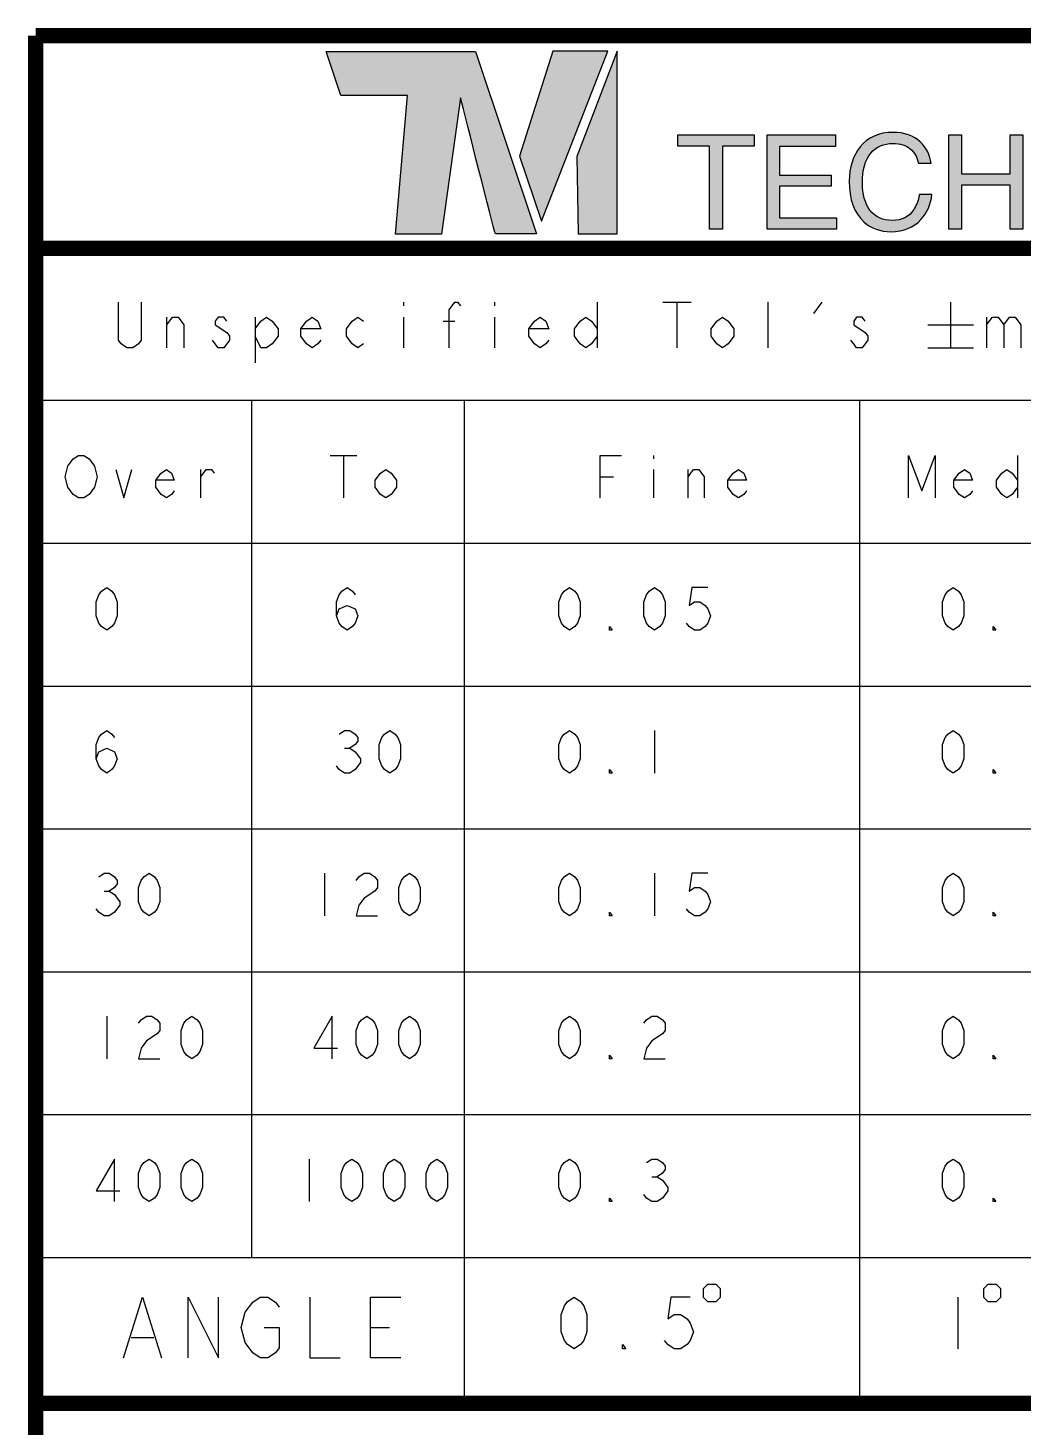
# Model space of a CAD drawing. Header units: millimetres. Extents: x 0 to 1173, y -4 to 841.
# Drawn here: x 989.32 to 1022.08, y 34.46 to 80.53 of the extents above; entities that cross this region are included whole.
import ezdxf

# ---------------------------------------------------------------- set-up
doc = ezdxf.new("R2010")
doc.units = ezdxf.units.MM
doc.header["$LTSCALE"] = 65.395
doc.layers.get('0').update_dxf_attribs({"linetype": 'CONTINUOUS'})

msp = doc.modelspace()

# ---------------------------------------------------------------- hatches: boundary and pattern name
at = {"linetype": 'Continuous'}
h = msp.add_hatch(color=7, dxfattribs=at)
edge = h.paths.add_edge_path()
edge.add_spline(control_points=[(1004.0444, 79.748), (1004.0444, 79.748), (1001.9001, 79.748), (1001.9001, 79.748), (1001.9001, 79.748), (999.1235, 79.748), (999.1235, 79.748), (999.1235, 79.748), (999.6104, 78.3056), (999.6104, 78.3056), (999.6104, 78.3056), (1001.7996, 78.3056), (1001.7996, 78.3056), (1001.7996, 78.3056), (1001.4108, 73.7472), (1001.4108, 73.7472), (1001.4108, 73.7472), (1002.916, 73.7472), (1002.916, 73.7472), (1002.916, 73.7472), (1003.5449, 78.223), (1003.5449, 78.223), (1003.7222, 77.5579), (1004.5968, 74.0537), (1004.6928, 73.7534), (1004.6928, 73.7534), (1006.0447, 73.7534), (1006.0447, 73.7534), (1006.0447, 73.7534), (1006.0489, 73.7534), (1006.0489, 73.7534), (1006.0489, 73.7534), (1004.0444, 79.748), (1004.0444, 79.748)], knot_values=[0, 0, 0, 0, 1, 1, 1, 2, 2, 2, 3, 3, 3, 4, 4, 4, 5, 5, 5, 6, 6, 6, 7, 7, 7, 8, 8, 8, 9, 9, 9, 10, 10, 10, 11, 11, 11, 11], degree=3, periodic=0)
edge = h.paths.add_edge_path()
edge.add_spline(control_points=[(1018.6684, 76.7804), (1018.8824, 76.5736), (1019.0014, 76.3387), (1019.025, 76.0756), (1019.025, 76.0756), (1018.6156, 76.0756), (1018.6156, 76.0756), (1018.57, 76.2754), (1018.4791, 76.4336), (1018.343, 76.5504), (1018.2069, 76.6672), (1018.0159, 76.7256), (1017.7701, 76.7256), (1017.4702, 76.7256), (1017.2281, 76.6183), (1017.0436, 76.4034), (1016.8591, 76.1889), (1016.767, 75.8597), (1016.767, 75.4161), (1016.767, 75.0528), (1016.8502, 74.7583), (1017.0167, 74.5323), (1017.1832, 74.3061), (1017.4317, 74.1932), (1017.762, 74.1932), (1018.066, 74.1932), (1018.2976, 74.3121), (1018.4564, 74.5499), (1018.5409, 74.6751), (1018.6036, 74.8397), (1018.6451, 75.0437), (1018.6451, 75.0437), (1019.0545, 75.0437), (1019.0545, 75.0437), (1019.0183, 74.7173), (1018.8987, 74.4437), (1018.6958, 74.2228), (1018.4524, 73.9569), (1018.1243, 73.8239), (1017.7112, 73.8239), (1017.3551, 73.8239), (1017.0561, 73.933), (1016.8141, 74.1512), (1016.4956, 74.4398), (1016.3365, 74.8854), (1016.3365, 75.4879), (1016.3365, 75.9455), (1016.4561, 76.3206), (1016.6952, 76.6134), (1016.9539, 76.9315), (1017.3106, 77.0906), (1017.7652, 77.0906), (1018.1531, 77.0906), (1018.4542, 76.9872), (1018.6684, 76.7804)], knot_values=[0, 0, 0, 0, 1, 1, 1, 2, 2, 2, 3, 3, 3, 4, 4, 4, 5, 5, 5, 6, 6, 6, 7, 7, 7, 8, 8, 8, 9, 9, 9, 10, 10, 10, 11, 11, 11, 12, 12, 12, 13, 13, 13, 14, 14, 14, 15, 15, 15, 16, 16, 16, 17, 17, 17, 18, 18, 18, 18], degree=3, periodic=0)
edge = h.paths.add_edge_path()
edge.add_spline(control_points=[(1022.7074, 77.0062), (1022.7074, 77.0062), (1023.309, 77.0062), (1023.309, 77.0062), (1023.309, 77.0062), (1024.2004, 74.3853), (1024.2004, 74.3853), (1024.2004, 74.3853), (1025.0855, 77.0062), (1025.0855, 77.0062), (1025.0855, 77.0062), (1025.6829, 77.0062), (1025.6829, 77.0062), (1025.6829, 77.0062), (1025.6829, 73.9062), (1025.6829, 73.9062), (1025.6829, 73.9062), (1025.282, 73.9062), (1025.282, 73.9062), (1025.282, 73.9062), (1025.282, 75.7359), (1025.282, 75.7359), (1025.282, 75.7992), (1025.2834, 75.904), (1025.2862, 76.0503), (1025.289, 76.1966), (1025.2904, 76.3535), (1025.2904, 76.5209), (1025.2904, 76.5209), (1024.4053, 73.9062), (1024.4053, 73.9062), (1024.4053, 73.9062), (1023.9892, 73.9062), (1023.9892, 73.9062), (1023.9892, 73.9062), (1023.0957, 76.5209), (1023.0957, 76.5209), (1023.0957, 76.5209), (1023.0957, 76.4259), (1023.0957, 76.4259), (1023.0957, 76.3499), (1023.0978, 76.2342), (1023.102, 76.0788), (1023.1063, 75.9233), (1023.1084, 75.809), (1023.1084, 75.7359), (1023.1084, 75.7359), (1023.1084, 73.9062), (1023.1084, 73.9062), (1023.1084, 73.9062), (1022.7074, 73.9062), (1022.7074, 73.9062), (1022.7074, 73.9062), (1022.7074, 77.0062), (1022.7074, 77.0062)], knot_values=[0, 0, 0, 0, 1, 1, 1, 2, 2, 2, 3, 3, 3, 4, 4, 4, 5, 5, 5, 6, 6, 6, 7, 7, 7, 8, 8, 8, 9, 9, 9, 10, 10, 10, 11, 11, 11, 12, 12, 12, 13, 13, 13, 14, 14, 14, 15, 15, 15, 16, 16, 16, 17, 17, 17, 18, 18, 18, 18], degree=3, periodic=0)
edge = h.paths.add_edge_path()
edge.add_spline(control_points=[(1039.1971, 76.5631), (1039.4025, 76.2887), (1039.5052, 75.9377), (1039.5052, 75.5101), (1039.5052, 75.0472), (1039.3878, 74.6624), (1039.1528, 74.3557), (1038.8771, 73.9956), (1038.4838, 73.8155), (1037.9732, 73.8155), (1037.4962, 73.8155), (1037.1213, 73.9731), (1036.8484, 74.2882), (1036.605, 74.5921), (1036.4833, 74.9762), (1036.4833, 75.4404), (1036.4833, 75.8597), (1036.5874, 76.2184), (1036.7956, 76.5167), (1037.0629, 76.8993), (1037.4583, 77.0906), (1037.9816, 77.0906), (1038.5289, 77.0906), (1038.934, 76.9148), (1039.1971, 76.5631)], knot_values=[0, 0, 0, 0, 1, 1, 1, 2, 2, 2, 3, 3, 3, 4, 4, 4, 5, 5, 5, 6, 6, 6, 7, 7, 7, 8, 8, 8, 8], degree=3, periodic=0)
edge = h.paths.add_edge_path()
edge.add_spline(control_points=[(1038.8268, 74.5872), (1038.9921, 74.8525), (1039.0747, 75.1578), (1039.0747, 75.5027), (1039.0747, 75.8674), (1038.9794, 76.1609), (1038.7888, 76.3834), (1038.5982, 76.6058), (1038.3375, 76.7171), (1038.0069, 76.7171), (1037.6862, 76.7171), (1037.4245, 76.6069), (1037.2219, 76.3865), (1037.0193, 76.1662), (1036.918, 75.8414), (1036.918, 75.4119), (1036.918, 75.0683), (1037.0049, 74.7787), (1037.1786, 74.5428), (1037.3524, 74.3068), (1037.6341, 74.189), (1038.0238, 74.189), (1038.3938, 74.189), (1038.6615, 74.3216), (1038.8268, 74.5872)], knot_values=[0, 0, 0, 0, 1, 1, 1, 2, 2, 2, 3, 3, 3, 4, 4, 4, 5, 5, 5, 6, 6, 6, 7, 7, 7, 8, 8, 8, 8], degree=3, periodic=0)
edge = h.paths.add_edge_path()
edge.add_spline(control_points=[(1039.9948, 76.9496), (1039.9948, 76.9496), (1041.3352, 76.9496), (1041.3352, 76.9496), (1041.7004, 76.9496), (1041.9604, 76.8412), (1042.1148, 76.6246), (1042.2053, 76.4966), (1042.2507, 76.3488), (1042.2507, 76.1814), (1042.2507, 75.9859), (1042.1951, 75.8255), (1042.084, 75.7003), (1042.0263, 75.6342), (1041.9433, 75.5737), (1041.835, 75.5188), (1041.9939, 75.4583), (1042.1128, 75.3901), (1042.1916, 75.3141), (1042.3309, 75.179), (1042.4005, 74.9926), (1042.4005, 74.7549), (1042.4005, 74.5551), (1042.3376, 74.3743), (1042.2115, 74.2125), (1042.0233, 73.9706), (1041.7238, 73.8496), (1041.3134, 73.8496), (1041.3134, 73.8496), (1039.9948, 73.8496), (1039.9948, 73.8496), (1039.9948, 73.8496), (1039.9948, 76.9496), (1039.9948, 76.9496)], knot_values=[0, 0, 0, 0, 1, 1, 1, 2, 2, 2, 3, 3, 3, 4, 4, 4, 5, 5, 5, 6, 6, 6, 7, 7, 7, 8, 8, 8, 9, 9, 9, 10, 10, 10, 11, 11, 11, 11], degree=3, periodic=0)
edge = h.paths.add_edge_path()
edge.add_spline(control_points=[(1041.1783, 75.6391), (1041.3573, 75.6391), (1041.4966, 75.6637), (1041.5962, 75.7129), (1041.7525, 75.7903), (1041.8307, 75.9296), (1041.8307, 76.1308), (1041.8307, 76.3334), (1041.7476, 76.4698), (1041.5812, 76.5402), (1041.4875, 76.5796), (1041.348, 76.5993), (1041.1634, 76.5993), (1041.1634, 76.5993), (1040.4063, 76.5993), (1040.4063, 76.5993), (1040.4063, 76.5993), (1040.4063, 75.6391), (1040.4063, 75.6391), (1040.4063, 75.6391), (1041.1783, 75.6391), (1041.1783, 75.6391)], knot_values=[0, 0, 0, 0, 1, 1, 1, 2, 2, 2, 3, 3, 3, 4, 4, 4, 5, 5, 5, 6, 6, 6, 7, 7, 7, 7], degree=3, periodic=0)
edge = h.paths.add_edge_path()
edge.add_spline(control_points=[(1041.3202, 74.2083), (1041.5802, 74.2083), (1041.7653, 74.2829), (1041.8761, 74.432), (1041.9458, 74.5263), (1041.9806, 74.6402), (1041.9806, 74.7739), (1041.9806, 74.999), (1041.8789, 75.1523), (1041.676, 75.2339), (1041.568, 75.2775), (1041.4252, 75.2993), (1041.2478, 75.2993), (1041.2478, 75.2993), (1040.4063, 75.2993), (1040.4063, 75.2993), (1040.4063, 75.2993), (1040.4063, 74.2083), (1040.4063, 74.2083), (1040.4063, 74.2083), (1041.3202, 74.2083), (1041.3202, 74.2083)], knot_values=[0, 0, 0, 0, 1, 1, 1, 2, 2, 2, 3, 3, 3, 4, 4, 4, 5, 5, 5, 6, 6, 6, 7, 7, 7, 7], degree=3, periodic=0)
edge = h.paths.add_edge_path()
edge.add_spline(control_points=[(1045.4414, 76.5631), (1045.6468, 76.2887), (1045.7495, 75.9377), (1045.7495, 75.5101), (1045.7495, 75.0472), (1045.6321, 74.6624), (1045.3971, 74.3557), (1045.1214, 73.9956), (1044.7282, 73.8155), (1044.2175, 73.8155), (1043.7405, 73.8155), (1043.3656, 73.9731), (1043.0927, 74.2882), (1042.8493, 74.5921), (1042.7276, 74.9762), (1042.7276, 75.4404), (1042.7276, 75.8597), (1042.8317, 76.2184), (1043.0399, 76.5167), (1043.3072, 76.8993), (1043.7026, 77.0906), (1044.2259, 77.0906), (1044.7732, 77.0906), (1045.1784, 76.9148), (1045.4414, 76.5631)], knot_values=[0, 0, 0, 0, 1, 1, 1, 2, 2, 2, 3, 3, 3, 4, 4, 4, 5, 5, 5, 6, 6, 6, 7, 7, 7, 8, 8, 8, 8], degree=3, periodic=0)
edge = h.paths.add_edge_path()
edge.add_spline(control_points=[(1045.0711, 74.5872), (1045.2364, 74.8525), (1045.319, 75.1578), (1045.319, 75.5027), (1045.319, 75.8674), (1045.2237, 76.1609), (1045.0331, 76.3834), (1044.8425, 76.6058), (1044.5818, 76.7171), (1044.2512, 76.7171), (1043.9305, 76.7171), (1043.6688, 76.6069), (1043.4662, 76.3865), (1043.2636, 76.1662), (1043.1623, 75.8414), (1043.1623, 75.4119), (1043.1623, 75.0683), (1043.2492, 74.7787), (1043.423, 74.5428), (1043.5967, 74.3068), (1043.8784, 74.189), (1044.2681, 74.189), (1044.6381, 74.189), (1044.9058, 74.3216), (1045.0711, 74.5872)], knot_values=[0, 0, 0, 0, 1, 1, 1, 2, 2, 2, 3, 3, 3, 4, 4, 4, 5, 5, 5, 6, 6, 6, 7, 7, 7, 8, 8, 8, 8], degree=3, periodic=0)
edge = h.paths.add_edge_path()
edge.add_spline(control_points=[(1034.0754, 75.1761), (1034.0754, 75.1761), (1034.0754, 73.8217), (1034.0754, 73.8217), (1034.0754, 73.8217), (1033.64, 73.8217), (1033.64, 73.8217), (1033.64, 73.8217), (1033.64, 77.0929), (1033.64, 77.0929), (1033.64, 77.0929), (1034.566, 77.0929), (1034.566, 77.0929), (1034.7226, 77.0929), (1034.8555, 77.0876), (1034.9651, 77.0771), (1035.0743, 77.0664), (1035.1745, 77.0497), (1035.2653, 77.0269), (1035.5145, 76.965), (1035.7048, 76.8594), (1035.8365, 76.7104), (1035.9681, 76.5612), (1036.034, 76.3749), (1036.034, 76.1517), (1036.034, 76.0196), (1036.0108, 75.9014), (1035.9645, 75.7972), (1035.9182, 75.6928), (1035.8532, 75.6023), (1035.7695, 75.5258), (1035.6857, 75.4491), (1035.5856, 75.3863), (1035.4688, 75.3375), (1035.3522, 75.2887), (1035.2226, 75.2528), (1035.0801, 75.23), (1035.0801, 75.23), (1034.9469, 75.2201), (1034.9469, 75.2201), (1034.9469, 75.2201), (1036.2835, 73.8447), (1036.2835, 73.8447), (1036.2835, 73.8447), (1035.6663, 73.8447), (1035.6663, 73.8447), (1035.6663, 73.8447), (1034.3596, 75.1761), (1034.3596, 75.1761), (1034.3596, 75.1761), (1034.0754, 75.1761), (1034.0754, 75.1761)], knot_values=[0, 0, 0, 0, 1, 1, 1, 2, 2, 2, 3, 3, 3, 4, 4, 4, 5, 5, 5, 6, 6, 6, 7, 7, 7, 8, 8, 8, 9, 9, 9, 10, 10, 10, 11, 11, 11, 12, 12, 12, 13, 13, 13, 14, 14, 14, 15, 15, 15, 16, 16, 16, 17, 17, 17, 17], degree=3, periodic=0)
edge = h.paths.add_edge_path()
edge.add_spline(control_points=[(1034.0754, 76.7335), (1034.0754, 76.7335), (1034.0754, 75.5355), (1034.0754, 75.5355), (1034.0754, 75.5355), (1034.5055, 75.5355), (1034.5055, 75.5355), (1034.6392, 75.5355), (1034.7532, 75.5396), (1034.8477, 75.5477), (1034.9421, 75.5559), (1035.0266, 75.5706), (1035.1014, 75.5919), (1035.2528, 75.6341), (1035.3695, 75.7019), (1035.4516, 75.7947), (1035.5334, 75.8877), (1035.5744, 76.009), (1035.5744, 76.1589), (1035.5726, 76.2992), (1035.5334, 76.412), (1035.4569, 76.4977), (1035.3802, 76.5831), (1035.2742, 76.6446), (1035.1388, 76.6822), (1035.0747, 76.7002), (1034.9981, 76.7132), (1034.9091, 76.7213), (1034.82, 76.7294), (1034.7068, 76.7335), (1034.5697, 76.7335), (1034.5697, 76.7335), (1034.0754, 76.7335), (1034.0754, 76.7335)], knot_values=[0, 0, 0, 0, 1, 1, 1, 2, 2, 2, 3, 3, 3, 4, 4, 4, 5, 5, 5, 6, 6, 6, 7, 7, 7, 8, 8, 8, 9, 9, 9, 10, 10, 10, 11, 11, 11, 11], degree=3, periodic=0)
h.paths.add_polyline_path([(1008.7017, 73.7534), (1008.7017, 79.767), (1007.3779, 76.2971), (1007.4176, 73.7534)])
h.paths.add_polyline_path([(1047.0347, 73.9062), (1047.0347, 76.6369), (1045.9901, 76.6369), (1045.9901, 77.0062), (1048.5034, 77.0062), (1048.5034, 76.6369), (1047.4589, 76.6369), (1047.4589, 73.9062)])
h.paths.add_polyline_path([(1031.1705, 73.9062), (1029.6017, 76.408), (1029.6017, 73.9062), (1029.2007, 73.9062), (1029.2007, 77.0062), (1029.6954, 77.0062), (1031.2414, 74.5015), (1031.2414, 77.0062), (1031.6423, 77.0062), (1031.6423, 73.9062)])
h.paths.add_polyline_path([(1028.3619, 73.9062), (1028.0383, 74.8348), (1026.8221, 74.8348), (1026.4859, 73.9062), (1026.0554, 73.9062), (1027.2227, 77.0062), (1027.6968, 77.0062), (1028.8219, 73.9062)])
h.paths.add_polyline_path([(1021.6248, 73.9062), (1021.6248, 75.356), (1020.0316, 75.356), (1020.0316, 73.9062), (1019.6074, 73.9062), (1019.6074, 77.0062), (1020.0316, 77.0062), (1020.0316, 75.7253), (1021.6248, 75.7253), (1021.6248, 77.0062), (1022.049, 77.0062), (1022.049, 73.9062)])
h.paths.add_polyline_path([(1013.6332, 73.9062), (1013.6332, 77.0062), (1015.8828, 77.0062), (1015.8828, 76.6264), (1014.0426, 76.6264), (1014.0426, 75.6852), (1015.7435, 75.6852), (1015.7435, 75.3265), (1014.0426, 75.3265), (1014.0426, 74.2755), (1015.9144, 74.2755), (1015.9144, 73.9062)])
h.paths.add_polyline_path([(1011.7382, 73.9062), (1011.7382, 76.6369), (1010.6936, 76.6369), (1010.6936, 77.0062), (1013.207, 77.0062), (1013.207, 76.6369), (1012.1624, 76.6369), (1012.1624, 73.9062)])
h.paths.add_polyline_path([(1027.9191, 75.1766), (1027.4418, 76.5462), (1026.9459, 75.1766)])
h.paths.add_polyline_path([(1006.5864, 79.7683), (1005.4907, 76.312), (1006.208, 74.1709), (1008.3963, 79.7683)])

# ---------------------------------------------------------------- linework, layer by layer
at = {"color": 7, "linetype": 'Continuous'}
for p, q in [((1006.5864, 79.7683), (1005.4907, 76.312)), ((1006.208, 74.1709), (1008.3963, 79.7683)), ((1008.3963, 79.7683), (1006.5864, 79.7683)), ((1008.7017, 79.767), (1007.3779, 76.2971)), ((1008.7017, 73.7534), (1008.7017, 79.767)), ((1010.6936, 77.0062), (1013.207, 77.0062)), ((1010.6936, 76.6369), (1010.6936, 77.0062)), ((1013.207, 77.0062), (1013.207, 76.6369)), ((1013.6332, 77.0062), (1015.8828, 77.0062)), ((1013.6332, 73.9062), (1013.6332, 77.0062)), ((1015.8828, 77.0062), (1015.8828, 76.6264)), ((1019.6074, 77.0062), (1020.0316, 77.0062)), ((1019.6074, 73.9062), (1019.6074, 77.0062)), ((1020.0316, 77.0062), (1020.0316, 75.7253)), ((1021.6248, 77.0062), (1022.049, 77.0062)), ((1021.6248, 75.7253), (1021.6248, 77.0062)), ((1022.049, 77.0062), (1022.049, 73.9062)), ((1011.7382, 76.6369), (1010.6936, 76.6369)), ((1011.7382, 73.9062), (1011.7382, 76.6369)), ((1013.207, 76.6369), (1012.1624, 76.6369)), ((1012.1624, 76.6369), (1012.1624, 73.9062)), ((1015.8828, 76.6264), (1014.0426, 76.6264)), ((1014.0426, 76.6264), (1014.0426, 75.6852)), ((1005.4907, 76.312), (1006.208, 74.1709)), ((1007.3779, 76.2971), (1007.4176, 73.7534)), ((1014.0426, 75.6852), (1015.7435, 75.6852)), ((1015.7435, 75.6852), (1015.7435, 75.3265)), ((1020.0316, 75.7253), (1021.6248, 75.7253)), ((1015.7435, 75.3265), (1014.0426, 75.3265)), ((1014.0426, 75.3265), (1014.0426, 74.2755)), ((1021.6248, 75.356), (1020.0316, 75.356)), ((1020.0316, 75.356), (1020.0316, 73.9062)), ((1021.6248, 73.9062), (1021.6248, 75.356)), ((1014.0426, 74.2755), (1015.9144, 74.2755)), ((1015.9144, 74.2755), (1015.9144, 73.9062)), ((1007.4176, 73.7534), (1008.7017, 73.7534)), ((1012.1624, 73.9062), (1011.7382, 73.9062)), ((1015.9144, 73.9062), (1013.6332, 73.9062)), ((1020.0316, 73.9062), (1019.6074, 73.9062)), ((1022.049, 73.9062), (1021.6248, 73.9062)), ((1001.6684, 71.5071), (1001.6684, 71.3821)), ((1004.6684, 71.5071), (1004.6684, 71.3821)), ((1008.0434, 71.5071), (1008.0434, 70.0071)), ((1010.1996, 71.5071), (1011.1372, 71.5071)), ((1010.6684, 71.5071), (1010.6684, 70.0071)), ((1013.6684, 70.0071), (1013.6684, 71.5071)), ((1015.1684, 71.1321), (1015.4497, 71.5071)), ((1019.6684, 71.5071), (1019.6684, 70.0071)), ((993.8872, 70.0071), (993.8872, 71.0071)), ((996.7934, 71.0071), (996.7934, 69.5071)), ((1001.6684, 71.0071), (1001.6684, 70.0071)), ((1004.6684, 71.0071), (1004.6684, 70.0071)), ((1020.8559, 71.0071), (1020.8559, 70.0071)), ((1002.9809, 70.8821), (1003.3559, 70.8821)), ((1018.9184, 70.7571), (1020.4184, 70.7571)), ((1018.9184, 70.0071), (1020.4184, 70.0071)), ((989.5682, 68.2754), (1042.6682, 68.2754)), ((996.6682, 68.2754), (996.6682, 40.0754)), ((1003.6682, 68.2754), (1003.6682, 35.2754)), ((1016.6682, 68.2754), (1016.6682, 35.2754)), ((999.256, 66.4626), (1000.131, 66.4626)), ((999.6935, 66.4626), (999.6935, 65.0626)), ((1009.8958, 66.4626), (1009.8958, 66.3459)), ((1021.8746, 66.4626), (1021.8746, 65.0626)), ((995.0068, 65.0626), (995.0068, 65.9959)), ((1009.8958, 65.9959), (1009.8958, 65.0626)), ((1011.0332, 65.0626), (1011.0332, 65.9959)), ((1008.1457, 65.7626), (1008.5833, 65.7626)), ((989.5682, 63.5754), (1042.6682, 63.5754)), ((989.5682, 58.8754), (1042.6682, 58.8754)), ((1009.9313, 57.4126), (1009.9313, 56.0126)), ((999.7297, 56.8293), (999.9047, 56.8293)), ((989.5682, 54.1754), (1042.6682, 54.1754)), ((999.0672, 52.7126), (999.0672, 51.3126)), ((1009.9313, 52.7126), (1009.9313, 51.3126)), ((991.8186, 52.1293), (991.9936, 52.1293)), ((989.5682, 49.4754), (1042.6682, 49.4754)), ((991.9061, 48.0126), (991.9061, 46.6126)), ((989.5682, 44.7754), (1059.0682, 44.7754)), ((998.5671, 43.3126), (998.5671, 41.9126)), ((1009.8439, 42.7293), (1010.0189, 42.7293)), ((989.5682, 40.0754), (1042.6682, 40.0754)), ((1019.9068, 38.7626), (1019.9068, 37.0626)), ((992.7099, 37.4365), (993.4599, 37.4365)), ((1000.5849, 37.7698), (1001.2099, 37.7698))]:
    msp.add_line(p, q, dxfattribs=at)
at = {"color": 7, "linetype": 'Continuous', "const_width": 0.5}
for points in [[(1157.5682, 80.2754), (989.5682, 80.2754)], [(989.5682, 80.2754), (989.5682, 25.7754)], [(1059.0682, 73.2754), (989.5682, 73.2754)], [(989.5682, 35.2754), (1157.5682, 35.2754)]]:
    msp.add_lwpolyline(points, dxfattribs=at)
at = {"color": 7, "linetype": 'Continuous'}
for points in [[(993.0434, 71.5071), (993.0434, 70.2571), (992.9497, 70.1321), (992.7622, 70.0071), (992.5746, 70.0071), (992.3871, 70.1321), (992.2934, 70.2571), (992.2934, 71.5071)], [(1003.1684, 70.0071), (1003.1684, 71.2571), (1003.3559, 71.5071), (1003.4497, 71.5071), (1003.5434, 71.3821)], [(993.8872, 70.7571), (994.0747, 71.0071), (994.2621, 71.0071), (994.4497, 70.7571), (994.4497, 70.0071)], [(995.8559, 70.8821), (995.7622, 71.0071), (995.5746, 71.0071), (995.4809, 70.8821), (995.4809, 70.7571)], [(996.7934, 70.6321), (996.9809, 70.8821), (997.1684, 71.0071), (997.3559, 70.8821), (997.5434, 70.6321), (997.5434, 70.3821), (997.3559, 70.1321), (997.1684, 70.0071), (996.9809, 70.0071), (996.7934, 70.3821)], [(998.9496, 70.2571), (998.8559, 70.1321), (998.6684, 70.0071), (998.4809, 70.1321), (998.2934, 70.3821), (998.2934, 70.6321), (998.4809, 70.8821), (998.6684, 71.0071), (998.8559, 70.8821), (998.9496, 70.6321), (998.2934, 70.6321)], [(1000.3559, 70.1321), (1000.1684, 70.0071), (999.9809, 70.1321), (999.7934, 70.3821), (999.7934, 70.6321), (999.9809, 70.8821), (1000.1684, 71.0071), (1000.3559, 70.8821)], [(1006.4497, 70.2571), (1006.3559, 70.1321), (1006.1684, 70.0071), (1005.9809, 70.1321), (1005.7934, 70.3821), (1005.7934, 70.6321), (1005.9809, 70.8821), (1006.1684, 71.0071), (1006.3559, 70.8821), (1006.4497, 70.6321), (1005.7934, 70.6321)], [(1008.0434, 70.3821), (1007.8559, 70.1321), (1007.6684, 70.0071), (1007.4809, 70.1321), (1007.2934, 70.3821), (1007.2934, 70.6321), (1007.4809, 70.8821), (1007.6684, 71.0071), (1007.8559, 70.8821), (1008.0434, 70.6321)], [(1012.5434, 70.3821), (1012.3559, 70.1321), (1012.1684, 70.0071), (1011.9809, 70.1321), (1011.7934, 70.3821), (1011.7934, 70.6321), (1011.9809, 70.8821), (1012.1684, 71.0071), (1012.3559, 70.8821), (1012.5434, 70.6321), (1012.5434, 70.3821)], [(1016.8559, 70.8821), (1016.7621, 71.0071), (1016.5747, 71.0071), (1016.4809, 70.8821), (1016.4809, 70.7571)], [(1020.8559, 70.7571), (1021.0434, 71.0071), (1021.2309, 71.0071), (1021.4184, 70.7571), (1021.4184, 70.0071)], [(1021.4184, 70.7571), (1021.6059, 71.0071), (1021.7934, 71.0071), (1021.9809, 70.7571), (1021.9809, 70.0071)], [(995.4809, 70.7571), (995.8559, 70.5071), (995.9496, 70.3821), (995.9496, 70.2571)], [(1016.4809, 70.7571), (1016.8559, 70.5071), (1016.9497, 70.3821), (1016.9497, 70.2571)], [(995.9496, 70.2571), (995.7622, 70.0071), (995.5746, 70.0071), (995.4809, 70.1321), (995.3871, 70.2571)], [(1016.9497, 70.2571), (1016.7621, 70.0071), (1016.5747, 70.0071), (1016.4809, 70.1321), (1016.3872, 70.2571)], [(990.6318, 66.1126), (990.8068, 66.3459), (990.9818, 66.4626), (991.1568, 66.4626), (991.3318, 66.3459)], [(991.3318, 66.3459), (991.5068, 66.1126), (991.5943, 65.7626), (991.5068, 65.4126), (991.3318, 65.1793)], [(1008.1457, 65.0626), (1008.1457, 66.4626), (1008.8457, 66.4626)], [(1018.2871, 65.0626), (1018.2871, 66.4626), (1018.7246, 65.2959), (1019.1621, 66.4626), (1019.1621, 65.0626)], [(990.8068, 65.1793), (990.6318, 65.4126), (990.5443, 65.7626), (990.6318, 66.1126)], [(992.2068, 65.9959), (992.4693, 65.0626), (992.7318, 65.9959)], [(994.1318, 65.2959), (994.0443, 65.1793), (993.8693, 65.0626), (993.6943, 65.1793), (993.5193, 65.4126), (993.5193, 65.6459), (993.6943, 65.8793), (993.8693, 65.9959), (994.0443, 65.8793), (994.1318, 65.6459), (993.5193, 65.6459)], [(995.0068, 65.7626), (995.1818, 65.9959), (995.3568, 65.9959), (995.4443, 65.8793)], [(1001.4435, 65.4126), (1001.2685, 65.1793), (1001.0935, 65.0626), (1000.9185, 65.1793), (1000.7435, 65.4126), (1000.7435, 65.6459), (1000.9185, 65.8793), (1001.0935, 65.9959), (1001.2685, 65.8793), (1001.4435, 65.6459), (1001.4435, 65.4126)], [(1011.0332, 65.7626), (1011.2082, 65.9959), (1011.3833, 65.9959), (1011.5582, 65.7626), (1011.5582, 65.0626)], [(1012.9583, 65.2959), (1012.8707, 65.1793), (1012.6958, 65.0626), (1012.5207, 65.1793), (1012.3458, 65.4126), (1012.3458, 65.6459), (1012.5207, 65.8793), (1012.6958, 65.9959), (1012.8707, 65.8793), (1012.9583, 65.6459), (1012.3458, 65.6459)], [(1020.3871, 65.2959), (1020.2996, 65.1793), (1020.1246, 65.0626), (1019.9496, 65.1793), (1019.7746, 65.4126), (1019.7746, 65.6459), (1019.9496, 65.8793), (1020.1246, 65.9959), (1020.2996, 65.8793), (1020.3871, 65.6459), (1019.7746, 65.6459)], [(1021.8746, 65.4126), (1021.6996, 65.1793), (1021.5246, 65.0626), (1021.3496, 65.1793), (1021.1746, 65.4126), (1021.1746, 65.6459), (1021.3496, 65.8793), (1021.5246, 65.9959), (1021.6996, 65.8793), (1021.8746, 65.6459)], [(991.3318, 65.1793), (991.1568, 65.0626), (990.9818, 65.0626), (990.8068, 65.1793)], [(991.9061, 60.7126), (991.7311, 60.8293), (991.6436, 60.9459), (991.556, 61.1793), (991.556, 61.6459), (991.6436, 61.8793), (991.7311, 61.9959), (991.9061, 62.1126), (992.0811, 61.9959), (992.1685, 61.8793), (992.2561, 61.6459), (992.2561, 61.1793), (992.1685, 60.9459), (992.0811, 60.8293), (991.9061, 60.7126)], [(999.4672, 61.1793), (999.5547, 61.4126), (999.8172, 61.5293), (1000.0797, 61.4126), (1000.1671, 61.1793), (1000.0797, 60.9459), (999.9922, 60.8293), (999.8172, 60.7126), (999.6422, 60.8293), (999.5547, 60.9459), (999.4672, 61.1793), (999.4672, 61.6459), (999.5547, 61.8793), (999.6422, 61.9959), (999.8172, 62.1126), (999.9922, 61.9959), (1000.0797, 61.8793)], [(1007.1313, 60.7126), (1006.9564, 60.8293), (1006.8688, 60.9459), (1006.7813, 61.1793), (1006.7813, 61.6459), (1006.8688, 61.8793), (1006.9564, 61.9959), (1007.1313, 62.1126), (1007.3064, 61.9959), (1007.3938, 61.8793), (1007.4813, 61.6459), (1007.4813, 61.1793), (1007.3938, 60.9459), (1007.3064, 60.8293), (1007.1313, 60.7126)], [(1009.9313, 60.7126), (1009.7564, 60.8293), (1009.6688, 60.9459), (1009.5813, 61.1793), (1009.5813, 61.6459), (1009.6688, 61.8793), (1009.7564, 61.9959), (1009.9313, 62.1126), (1010.1064, 61.9959), (1010.1938, 61.8793), (1010.2813, 61.6459), (1010.2813, 61.1793), (1010.1938, 60.9459), (1010.1064, 60.8293), (1009.9313, 60.7126)], [(1011.6814, 62.1126), (1011.1563, 62.1126), (1011.0689, 61.5293), (1011.2438, 61.6459), (1011.4189, 61.6459), (1011.5939, 61.5293), (1011.6814, 61.4126), (1011.7688, 61.1793), (1011.6814, 60.9459), (1011.5939, 60.8293), (1011.4189, 60.7126), (1011.2438, 60.7126), (1011.0689, 60.8293), (1010.9814, 60.9459)], [(1019.7568, 60.7126), (1019.5818, 60.8293), (1019.4943, 60.9459), (1019.4068, 61.1793), (1019.4068, 61.6459), (1019.4943, 61.8793), (1019.5818, 61.9959), (1019.7568, 62.1126), (1019.9318, 61.9959), (1020.0193, 61.8793), (1020.1068, 61.6459), (1020.1068, 61.1793), (1020.0193, 60.9459), (1019.9318, 60.8293), (1019.7568, 60.7126)], [(1008.5314, 60.7126), (1008.4438, 60.7126), (1008.4438, 60.8293), (1008.5314, 60.7126)], [(1021.1568, 60.7126), (1021.0693, 60.7126), (1021.0693, 60.8293), (1021.1568, 60.7126)], [(991.556, 56.4793), (991.6436, 56.7126), (991.9061, 56.8293), (992.1685, 56.7126), (992.2561, 56.4793), (992.1685, 56.2459), (992.0811, 56.1293), (991.9061, 56.0126), (991.7311, 56.1293), (991.6436, 56.2459), (991.556, 56.4793), (991.556, 56.9459), (991.6436, 57.1793), (991.7311, 57.2959), (991.9061, 57.4126), (992.0811, 57.2959), (992.1685, 57.1793)], [(999.5547, 57.2959), (999.7297, 57.4126), (999.9047, 57.4126), (1000.0797, 57.2959), (1000.1671, 57.1793), (1000.1671, 57.0626), (1000.0797, 56.9459), (999.9047, 56.8293), (1000.0797, 56.7126), (1000.2547, 56.4793)], [(1001.2172, 56.0126), (1001.0422, 56.1293), (1000.9547, 56.2459), (1000.8672, 56.4793), (1000.8672, 56.9459), (1000.9547, 57.1793), (1001.0422, 57.2959), (1001.2172, 57.4126), (1001.3922, 57.2959), (1001.4797, 57.1793), (1001.5672, 56.9459), (1001.5672, 56.4793), (1001.4797, 56.2459), (1001.3922, 56.1293), (1001.2172, 56.0126)], [(1007.1313, 56.0126), (1006.9564, 56.1293), (1006.8688, 56.2459), (1006.7813, 56.4793), (1006.7813, 56.9459), (1006.8688, 57.1793), (1006.9564, 57.2959), (1007.1313, 57.4126), (1007.3064, 57.2959), (1007.3938, 57.1793), (1007.4813, 56.9459), (1007.4813, 56.4793), (1007.3938, 56.2459), (1007.3064, 56.1293), (1007.1313, 56.0126)], [(1019.7568, 56.0126), (1019.5818, 56.1293), (1019.4943, 56.2459), (1019.4068, 56.4793), (1019.4068, 56.9459), (1019.4943, 57.1793), (1019.5818, 57.2959), (1019.7568, 57.4126), (1019.9318, 57.2959), (1020.0193, 57.1793), (1020.1068, 56.9459), (1020.1068, 56.4793), (1020.0193, 56.2459), (1019.9318, 56.1293), (1019.7568, 56.0126)], [(1000.0797, 56.1293), (999.9047, 56.0126), (999.7297, 56.0126), (999.5547, 56.1293), (999.4672, 56.2459)], [(1000.2547, 56.4793), (1000.2547, 56.3626), (1000.0797, 56.1293)], [(1008.5314, 56.0126), (1008.4438, 56.0126), (1008.4438, 56.1293), (1008.5314, 56.0126)], [(1021.1568, 56.0126), (1021.0693, 56.0126), (1021.0693, 56.1293), (1021.1568, 56.0126)], [(991.6436, 52.5959), (991.8186, 52.7126), (991.9936, 52.7126), (992.1685, 52.5959), (992.2561, 52.4793), (992.2561, 52.3626), (992.1685, 52.2459), (991.9936, 52.1293), (992.1685, 52.0126)], [(993.3061, 51.3126), (993.131, 51.4293), (993.0436, 51.5459), (992.9561, 51.7793), (992.9561, 52.2459), (993.0436, 52.4793), (993.131, 52.5959), (993.3061, 52.7126), (993.4811, 52.5959), (993.5686, 52.4793), (993.6561, 52.2459), (993.6561, 51.7793), (993.5686, 51.5459), (993.4811, 51.4293), (993.3061, 51.3126)], [(1000.1171, 52.4793), (1000.2047, 52.5959), (1000.3796, 52.7126), (1000.5547, 52.7126), (1000.7296, 52.5959), (1000.8172, 52.4793), (1000.8172, 52.2459), (1000.7296, 52.1293)], [(1001.8672, 51.3126), (1001.6922, 51.4293), (1001.6046, 51.5459), (1001.5172, 51.7793), (1001.5172, 52.2459), (1001.6046, 52.4793), (1001.6922, 52.5959), (1001.8672, 52.7126), (1002.0422, 52.5959), (1002.1297, 52.4793), (1002.2171, 52.2459), (1002.2171, 51.7793), (1002.1297, 51.5459), (1002.0422, 51.4293), (1001.8672, 51.3126)], [(1007.1313, 51.3126), (1006.9564, 51.4293), (1006.8688, 51.5459), (1006.7813, 51.7793), (1006.7813, 52.2459), (1006.8688, 52.4793), (1006.9564, 52.5959), (1007.1313, 52.7126), (1007.3064, 52.5959), (1007.3938, 52.4793), (1007.4813, 52.2459), (1007.4813, 51.7793), (1007.3938, 51.5459), (1007.3064, 51.4293), (1007.1313, 51.3126)], [(1011.6814, 52.7126), (1011.1563, 52.7126), (1011.0689, 52.1293), (1011.2438, 52.2459), (1011.4189, 52.2459), (1011.5939, 52.1293), (1011.6814, 52.0126), (1011.7688, 51.7793), (1011.6814, 51.5459), (1011.5939, 51.4293), (1011.4189, 51.3126), (1011.2438, 51.3126), (1011.0689, 51.4293), (1010.9814, 51.5459)], [(1019.7568, 51.3126), (1019.5818, 51.4293), (1019.4943, 51.5459), (1019.4068, 51.7793), (1019.4068, 52.2459), (1019.4943, 52.4793), (1019.5818, 52.5959), (1019.7568, 52.7126), (1019.9318, 52.5959), (1020.0193, 52.4793), (1020.1068, 52.2459), (1020.1068, 51.7793), (1020.0193, 51.5459), (1019.9318, 51.4293), (1019.7568, 51.3126)], [(1000.7296, 52.1293), (1000.3796, 51.8959), (1000.2047, 51.6626), (1000.1171, 51.3126), (1000.8172, 51.3126)], [(992.3436, 51.6626), (992.1685, 51.4293), (991.9936, 51.3126), (991.8186, 51.3126), (991.6436, 51.4293), (991.556, 51.5459)], [(992.1685, 52.0126), (992.3436, 51.7793), (992.3436, 51.6626)], [(1008.5314, 51.3126), (1008.4438, 51.3126), (1008.4438, 51.4293), (1008.5314, 51.3126)], [(1021.1568, 51.3126), (1021.0693, 51.3126), (1021.0693, 51.4293), (1021.1568, 51.3126)], [(992.9561, 47.7793), (993.0436, 47.8959), (993.2186, 48.0126), (993.3935, 48.0126), (993.5686, 47.8959), (993.6561, 47.7793), (993.6561, 47.5459), (993.5686, 47.4293), (993.2186, 47.1959)], [(994.706, 46.6126), (994.5311, 46.7293), (994.4436, 46.8459), (994.356, 47.0793), (994.356, 47.5459), (994.4436, 47.7793), (994.5311, 47.8959), (994.706, 48.0126), (994.8811, 47.8959), (994.9685, 47.7793), (995.0561, 47.5459), (995.0561, 47.0793), (994.9685, 46.8459), (994.8811, 46.7293), (994.706, 46.6126)], [(999.3297, 46.6126), (999.3297, 48.0126), (998.7172, 46.9626), (999.5046, 46.9626)], [(1000.4672, 46.6126), (1000.2922, 46.7293), (1000.2047, 46.8459), (1000.1171, 47.0793), (1000.1171, 47.5459), (1000.2047, 47.7793), (1000.2922, 47.8959), (1000.4672, 48.0126), (1000.6421, 47.8959), (1000.7296, 47.7793), (1000.8172, 47.5459), (1000.8172, 47.0793), (1000.7296, 46.8459), (1000.6421, 46.7293), (1000.4672, 46.6126)], [(1001.8672, 46.6126), (1001.6922, 46.7293), (1001.6046, 46.8459), (1001.5172, 47.0793), (1001.5172, 47.5459), (1001.6046, 47.7793), (1001.6922, 47.8959), (1001.8672, 48.0126), (1002.0422, 47.8959), (1002.1297, 47.7793), (1002.2171, 47.5459), (1002.2171, 47.0793), (1002.1297, 46.8459), (1002.0422, 46.7293), (1001.8672, 46.6126)], [(1007.1313, 46.6126), (1006.9564, 46.7293), (1006.8688, 46.8459), (1006.7813, 47.0793), (1006.7813, 47.5459), (1006.8688, 47.7793), (1006.9564, 47.8959), (1007.1313, 48.0126), (1007.3064, 47.8959), (1007.3938, 47.7793), (1007.4813, 47.5459), (1007.4813, 47.0793), (1007.3938, 46.8459), (1007.3064, 46.7293), (1007.1313, 46.6126)], [(1009.5813, 47.7793), (1009.6688, 47.8959), (1009.8439, 48.0126), (1010.0189, 48.0126), (1010.1938, 47.8959), (1010.2813, 47.7793), (1010.2813, 47.5459), (1010.1938, 47.4293)], [(1019.7568, 46.6126), (1019.5818, 46.7293), (1019.4943, 46.8459), (1019.4068, 47.0793), (1019.4068, 47.5459), (1019.4943, 47.7793), (1019.5818, 47.8959), (1019.7568, 48.0126), (1019.9318, 47.8959), (1020.0193, 47.7793), (1020.1068, 47.5459), (1020.1068, 47.0793), (1020.0193, 46.8459), (1019.9318, 46.7293), (1019.7568, 46.6126)], [(993.2186, 47.1959), (993.0436, 46.9626), (992.9561, 46.6126), (993.6561, 46.6126)], [(1010.1938, 47.4293), (1009.8439, 47.1959), (1009.6688, 46.9626), (1009.5813, 46.6126), (1010.2813, 46.6126)], [(1008.5314, 46.6126), (1008.4438, 46.6126), (1008.4438, 46.7293), (1008.5314, 46.6126)], [(1021.1568, 46.6126), (1021.0693, 46.6126), (1021.0693, 46.7293), (1021.1568, 46.6126)], [(992.1685, 41.9126), (992.1685, 43.3126), (991.556, 42.2626), (992.3436, 42.2626)], [(993.3061, 41.9126), (993.131, 42.0293), (993.0436, 42.1459), (992.9561, 42.3793), (992.9561, 42.8459), (993.0436, 43.0793), (993.131, 43.1959), (993.3061, 43.3126), (993.4811, 43.1959), (993.5686, 43.0793), (993.6561, 42.8459), (993.6561, 42.3793), (993.5686, 42.1459), (993.4811, 42.0293), (993.3061, 41.9126)], [(994.706, 41.9126), (994.5311, 42.0293), (994.4436, 42.1459), (994.356, 42.3793), (994.356, 42.8459), (994.4436, 43.0793), (994.5311, 43.1959), (994.706, 43.3126), (994.8811, 43.1959), (994.9685, 43.0793), (995.0561, 42.8459), (995.0561, 42.3793), (994.9685, 42.1459), (994.8811, 42.0293), (994.706, 41.9126)], [(999.9671, 41.9126), (999.7922, 42.0293), (999.7047, 42.1459), (999.6171, 42.3793), (999.6171, 42.8459), (999.7047, 43.0793), (999.7922, 43.1959), (999.9671, 43.3126), (1000.1421, 43.1959), (1000.2296, 43.0793), (1000.3172, 42.8459), (1000.3172, 42.3793), (1000.2296, 42.1459), (1000.1421, 42.0293), (999.9671, 41.9126)], [(1001.3671, 41.9126), (1001.1921, 42.0293), (1001.1046, 42.1459), (1001.0172, 42.3793), (1001.0172, 42.8459), (1001.1046, 43.0793), (1001.1921, 43.1959), (1001.3671, 43.3126), (1001.5421, 43.1959), (1001.6297, 43.0793), (1001.7171, 42.8459), (1001.7171, 42.3793), (1001.6297, 42.1459), (1001.5421, 42.0293), (1001.3671, 41.9126)], [(1002.7671, 41.9126), (1002.5922, 42.0293), (1002.5047, 42.1459), (1002.4171, 42.3793), (1002.4171, 42.8459), (1002.5047, 43.0793), (1002.5922, 43.1959), (1002.7671, 43.3126), (1002.9421, 43.1959), (1003.0296, 43.0793), (1003.1172, 42.8459), (1003.1172, 42.3793), (1003.0296, 42.1459), (1002.9421, 42.0293), (1002.7671, 41.9126)], [(1007.1313, 41.9126), (1006.9564, 42.0293), (1006.8688, 42.1459), (1006.7813, 42.3793), (1006.7813, 42.8459), (1006.8688, 43.0793), (1006.9564, 43.1959), (1007.1313, 43.3126), (1007.3064, 43.1959), (1007.3938, 43.0793), (1007.4813, 42.8459), (1007.4813, 42.3793), (1007.3938, 42.1459), (1007.3064, 42.0293), (1007.1313, 41.9126)], [(1009.6688, 43.1959), (1009.8439, 43.3126), (1010.0189, 43.3126), (1010.1938, 43.1959), (1010.2813, 43.0793), (1010.2813, 42.9626), (1010.1938, 42.8459), (1010.0189, 42.7293), (1010.1938, 42.6126)], [(1019.7568, 41.9126), (1019.5818, 42.0293), (1019.4943, 42.1459), (1019.4068, 42.3793), (1019.4068, 42.8459), (1019.4943, 43.0793), (1019.5818, 43.1959), (1019.7568, 43.3126), (1019.9318, 43.1959), (1020.0193, 43.0793), (1020.1068, 42.8459), (1020.1068, 42.3793), (1020.0193, 42.1459), (1019.9318, 42.0293), (1019.7568, 41.9126)], [(1010.1938, 42.6126), (1010.3689, 42.3793), (1010.3689, 42.2626)], [(1008.5314, 41.9126), (1008.4438, 41.9126), (1008.4438, 42.0293), (1008.5314, 41.9126)], [(1010.3689, 42.2626), (1010.1938, 42.0293), (1010.0189, 41.9126), (1009.8439, 41.9126), (1009.6688, 42.0293), (1009.5813, 42.1459)], [(1021.1568, 41.9126), (1021.0693, 41.9126), (1021.0693, 42.0293), (1021.1568, 41.9126)], [(1011.5314, 39.0459), (1011.5314, 38.7626), (1011.673, 38.6209), (1011.9563, 38.6209), (1012.098, 38.7626), (1012.098, 39.0459), (1011.9563, 39.1876), (1011.673, 39.1876), (1011.5314, 39.0459)], [(1020.7568, 39.0459), (1020.7568, 38.7626), (1020.8984, 38.6209), (1021.1818, 38.6209), (1021.3235, 38.7626), (1021.3235, 39.0459), (1021.1818, 39.1876), (1020.8984, 39.1876), (1020.7568, 39.0459)], [(992.4599, 36.7698), (993.0849, 38.7698), (993.7099, 36.7698)], [(994.5849, 36.7698), (994.5849, 38.7698), (995.5849, 36.7698), (995.5849, 38.7698)], [(996.4599, 38.2698), (996.7099, 38.6032), (996.9599, 38.7698), (997.2099, 38.7698), (997.4599, 38.6032), (997.5849, 38.4365)], [(998.5849, 38.7698), (998.5849, 36.7698), (999.5849, 36.7698)], [(1001.5849, 36.7698), (1000.5849, 36.7698), (1000.5849, 38.7698), (1001.5849, 38.7698)], [(1007.2813, 37.0626), (1007.0688, 37.2043), (1006.9626, 37.3459), (1006.8564, 37.6293), (1006.8564, 38.1959), (1006.9626, 38.4793), (1007.0688, 38.6209), (1007.2813, 38.7626), (1007.4938, 38.6209), (1007.6001, 38.4793), (1007.7064, 38.1959), (1007.7064, 37.6293), (1007.6001, 37.3459), (1007.4938, 37.2043), (1007.2813, 37.0626)], [(1011.1063, 38.7626), (1010.4689, 38.7626), (1010.3626, 38.0543), (1010.5751, 38.1959), (1010.7876, 38.1959), (1011.0001, 38.0543), (1011.1063, 37.9126), (1011.2126, 37.6293), (1011.1063, 37.3459), (1011.0001, 37.2043), (1010.7876, 37.0626), (1010.5751, 37.0626), (1010.3626, 37.2043), (1010.2564, 37.3459)], [(996.7099, 36.9365), (996.4599, 37.2698), (996.3349, 37.7698), (996.4599, 38.2698)], [(997.0849, 37.7698), (997.5849, 37.7698), (997.5849, 37.1032), (997.4599, 36.9365), (997.2099, 36.7698), (996.9599, 36.7698), (996.7099, 36.9365)], [(1008.9814, 37.0626), (1008.8751, 37.0626), (1008.8751, 37.2043), (1008.9814, 37.0626)]]:
    msp.add_lwpolyline(points, dxfattribs=at)
for points, knots in [([(1004.0444, 79.748), (1004.0444, 79.748), (1001.9001, 79.748), (1001.9001, 79.748), (1001.9001, 79.748), (999.1235, 79.748), (999.1235, 79.748), (999.1235, 79.748), (999.6104, 78.3056), (999.6104, 78.3056), (999.6104, 78.3056), (1001.7996, 78.3056), (1001.7996, 78.3056), (1001.7996, 78.3056), (1001.4108, 73.7472), (1001.4108, 73.7472), (1001.4108, 73.7472), (1002.916, 73.7472), (1002.916, 73.7472), (1002.916, 73.7472), (1003.5449, 78.223), (1003.5449, 78.223), (1003.7222, 77.5579), (1004.5968, 74.0537), (1004.6928, 73.7534), (1004.6928, 73.7534), (1006.0447, 73.7534), (1006.0447, 73.7534), (1006.0447, 73.7534), (1006.0489, 73.7534), (1006.0489, 73.7534), (1006.0489, 73.7534), (1004.0444, 79.748), (1004.0444, 79.748)], [0, 0, 0, 0, 1, 1, 1, 2, 2, 2, 3, 3, 3, 4, 4, 4, 5, 5, 5, 6, 6, 6, 7, 7, 7, 8, 8, 8, 9, 9, 9, 10, 10, 10, 11, 11, 11, 11]), ([(1018.6684, 76.7804), (1018.8824, 76.5736), (1019.0014, 76.3387), (1019.025, 76.0756), (1019.025, 76.0756), (1018.6156, 76.0756), (1018.6156, 76.0756), (1018.57, 76.2754), (1018.4791, 76.4336), (1018.343, 76.5504), (1018.2069, 76.6672), (1018.0159, 76.7256), (1017.7701, 76.7256), (1017.4702, 76.7256), (1017.2281, 76.6183), (1017.0436, 76.4034), (1016.8591, 76.1889), (1016.767, 75.8597), (1016.767, 75.4161), (1016.767, 75.0528), (1016.8502, 74.7583), (1017.0167, 74.5323), (1017.1832, 74.3061), (1017.4317, 74.1932), (1017.762, 74.1932), (1018.066, 74.1932), (1018.2976, 74.3121), (1018.4564, 74.5499), (1018.5409, 74.6751), (1018.6036, 74.8397), (1018.6451, 75.0437), (1018.6451, 75.0437), (1019.0545, 75.0437), (1019.0545, 75.0437), (1019.0183, 74.7173), (1018.8987, 74.4437), (1018.6958, 74.2228), (1018.4524, 73.9569), (1018.1243, 73.8239), (1017.7112, 73.8239), (1017.3551, 73.8239), (1017.0561, 73.933), (1016.8141, 74.1512), (1016.4956, 74.4398), (1016.3365, 74.8854), (1016.3365, 75.4879), (1016.3365, 75.9455), (1016.4561, 76.3206), (1016.6952, 76.6134), (1016.9539, 76.9315), (1017.3106, 77.0906), (1017.7652, 77.0906), (1018.1531, 77.0906), (1018.4542, 76.9872), (1018.6684, 76.7804)], [0, 0, 0, 0, 1, 1, 1, 2, 2, 2, 3, 3, 3, 4, 4, 4, 5, 5, 5, 6, 6, 6, 7, 7, 7, 8, 8, 8, 9, 9, 9, 10, 10, 10, 11, 11, 11, 12, 12, 12, 13, 13, 13, 14, 14, 14, 15, 15, 15, 16, 16, 16, 17, 17, 17, 18, 18, 18, 18])]:
    msp.add_open_spline(points, degree=3, knots=knots, dxfattribs=at)

doc.saveas('drawing.dxf')
